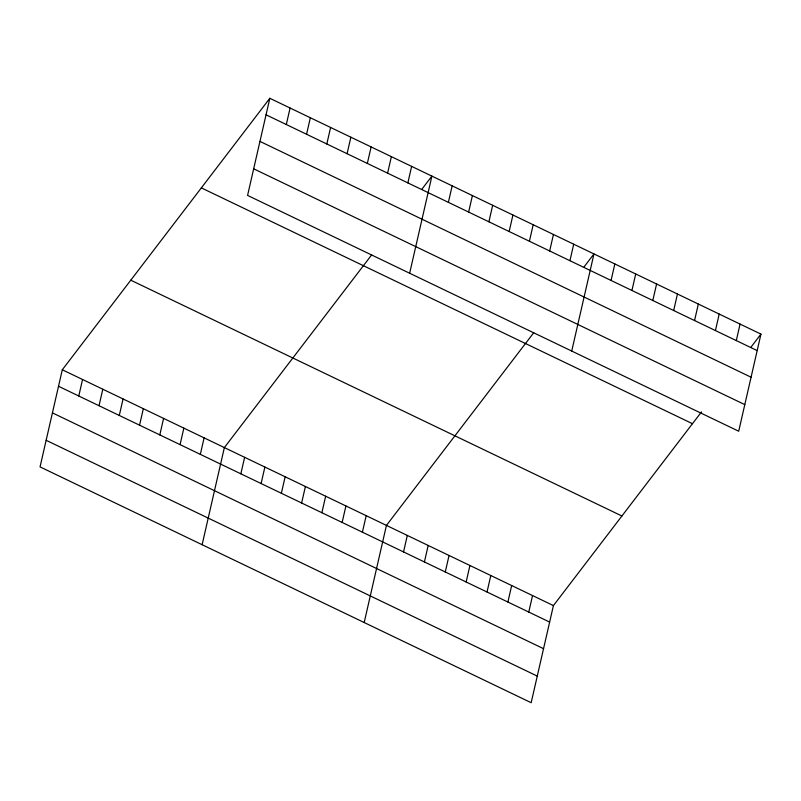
<?xml version="1.0" encoding="UTF-8"?>
<svg xmlns="http://www.w3.org/2000/svg" width="801" height="801" viewBox="0 0 801 801"><rect width="100%" height="100%" fill="white"/><g stroke="black" fill="none" stroke-linecap="round" stroke-linejoin="round"><path stroke-width="1.2" d="M269.827 98.293L247.579 195.414L738.702 431.228L760.95 334.107L269.827 98.293L62.298 369.772L40.05 466.893L531.173 702.707L553.421 605.586L701.496 411.884M78.778 395.994L82.553 379.504M99.034 405.727L102.808 389.226M119.289 415.449L123.074 398.958M139.554 425.181L143.329 408.68M159.81 434.903L163.584 418.412M180.065 444.635L183.85 428.135M200.33 454.357L204.105 437.867M286.307 124.525L290.082 108.025M202.122 544.71L224.36 447.589L371.684 254.868M306.563 134.248L310.337 117.747M240.841 473.812L244.625 457.321M326.818 143.98L330.603 127.479M261.106 483.544L264.881 467.043M347.083 153.702L350.858 137.201M281.361 493.266L285.146 476.775M367.339 163.434L371.123 146.933M301.627 502.998L305.401 486.497M387.604 173.156L391.379 156.656M321.882 512.72L325.657 496.23M407.859 182.888L411.634 166.388M342.137 522.452L345.922 505.952M409.651 273.231L431.899 176.11L422.117 188.916M362.402 532.174L366.177 515.684M448.38 202.343L452.154 185.842M364.195 622.527L386.432 525.406L533.756 332.685M468.635 212.065L472.41 195.564M403.534 551.929L407.308 535.428M488.89 221.797L492.675 205.296M424.4 561.952L428.185 545.451M509.156 231.519L512.93 215.018M445.276 571.974L449.051 555.473M529.411 241.251L533.186 224.751M466.152 581.997L469.927 565.496M549.666 250.973L553.451 234.473M487.018 592.019L490.803 575.518M569.932 260.705L573.706 244.205M507.894 602.042L511.669 585.541M571.724 351.048L593.972 253.927L584.179 266.733M528.77 612.054L532.545 595.564M611.063 280.45L614.838 263.95M631.939 290.473L635.714 273.972M652.805 300.495L656.59 283.995M673.681 310.518L677.456 294.017M694.557 320.54L698.332 304.04M715.423 330.563L719.208 314.062M736.299 340.585L740.074 324.085M751.168 346.903L760.95 334.107M266.042 114.793L757.175 350.608M259.955 141.397L751.078 377.211M253.677 168.811L744.8 404.625M201.341 187.885L692.465 423.699M130.783 280.19L621.906 515.994M62.298 369.772L553.421 605.586M58.513 386.272L549.636 622.077M52.425 412.875L543.549 648.69M46.148 440.29L537.271 676.094"/></g></svg>
